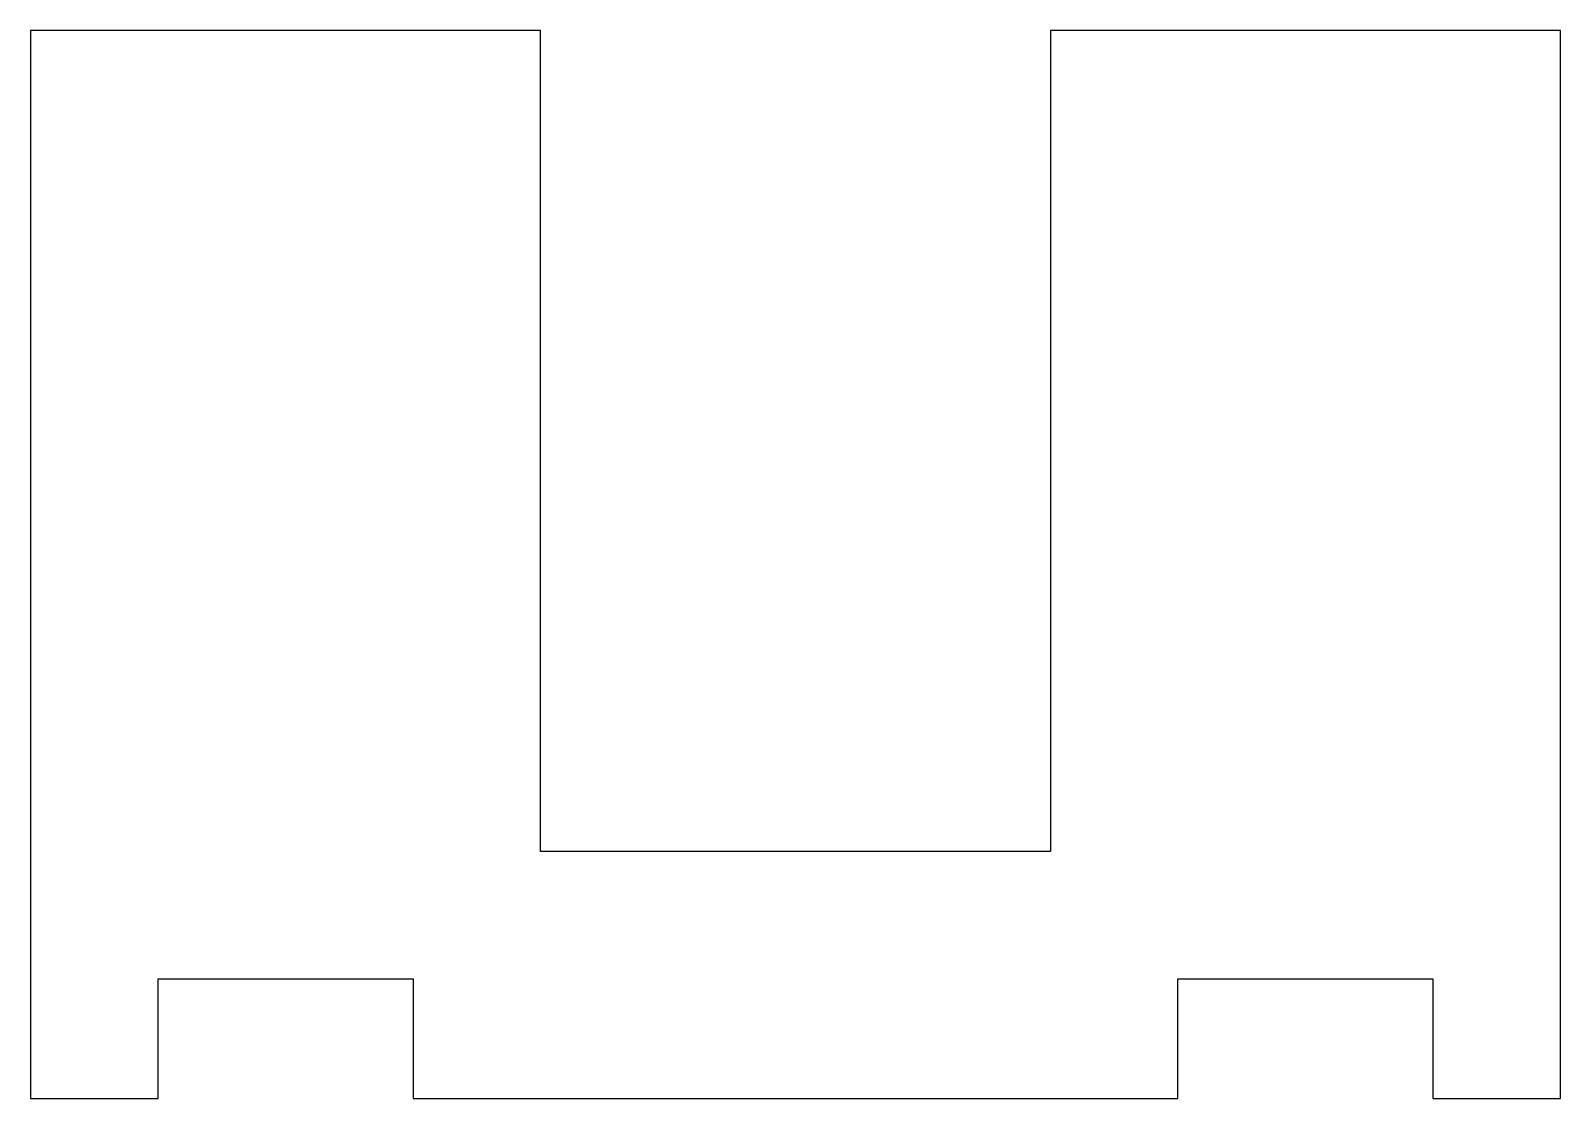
# Model space of a CAD drawing. Header units: metres. Extents: x -12 to 12, y -8.4 to 8.4.
import ezdxf

# ---------------------------------------------------------------- set-up
doc = ezdxf.new("R2010")
doc.units = ezdxf.units.M

msp = doc.modelspace()

# ---------------------------------------------------------------- linework, layer by layer
for p, q in [((-4, 8.375), (-12, 8.375)), ((-12, 8.375), (-12, -8.375)), ((-4, -4.5), (-4, 8.375)), ((12, 8.375), (4, 8.375)), ((4, 8.375), (4, -4.5)), ((12, -8.375), (12, 8.375)), ((4, -4.5), (-4, -4.5)), ((-10, -8.375), (-10, -6.5)), ((-10, -6.5), (-6, -6.5)), ((-6, -6.5), (-6, -8.375)), ((6, -8.375), (6, -6.5)), ((6, -6.5), (10, -6.5)), ((10, -6.5), (10, -8.375)), ((-12, -8.375), (-10, -8.375)), ((-6, -8.375), (6, -8.375)), ((10, -8.375), (12, -8.375))]:
    msp.add_line(p, q)

doc.saveas('drawing.dxf')
